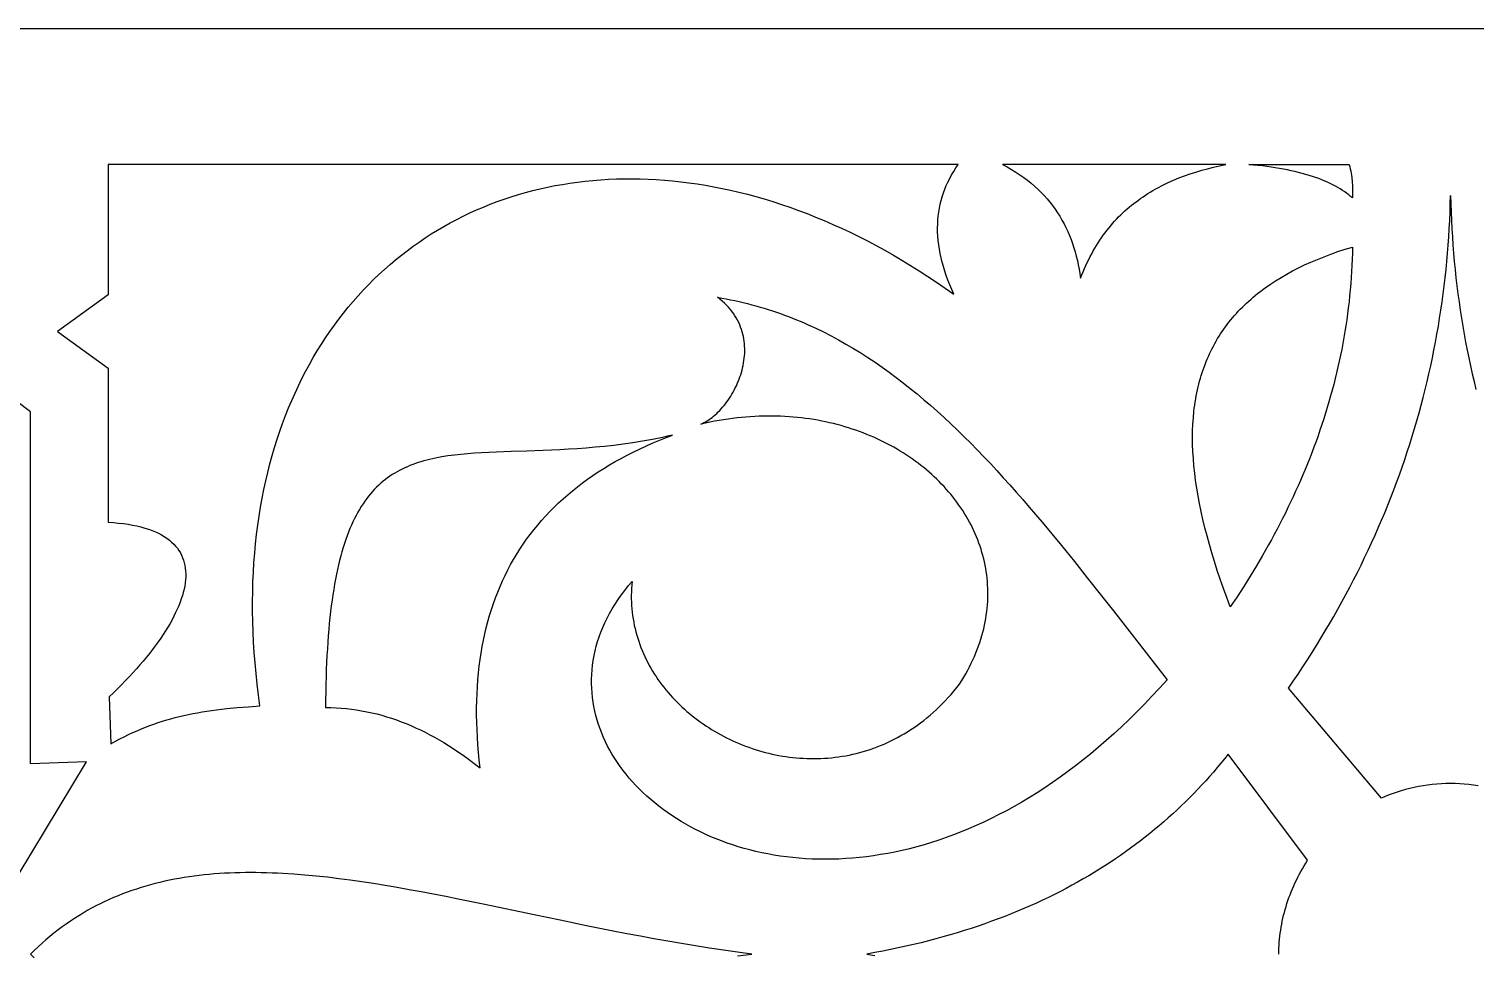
# Model space of a CAD drawing. Extents: x -186 to 189, y -31 to 29.
# Drawn here: x 2.01 to 48.89, y -1.28 to 28.72 of the extents above; entities that cross this region are included whole.
import ezdxf

# ---------------------------------------------------------------- set-up
doc = ezdxf.new("R2010")
doc.units = 0
doc.header["$MEASUREMENT"] = 0
doc.layers.add('LAYER_1', color=18, linetype='CONTINUOUS')

msp = doc.modelspace()

# ---------------------------------------------------------------- linework, layer by layer
at = {"layer": 'LAYER_1'}
for points in [[(-186.282, -31.278), (188.718, -31.278), (188.718, 28.722), (-186.282, 28.722)], [(2.934, 18.91), (4.581, 17.719), (4.581, 13.41), (4.581, 12.727), (4.752, 12.715), (4.916, 12.7), (5.074, 12.682), (5.225, 12.66), (5.371, 12.634), (5.51, 12.606), (5.642, 12.574), (5.769, 12.538), (5.889, 12.5), (6.004, 12.458), (6.112, 12.413), (6.214, 12.366), (6.311, 12.315), (6.401, 12.261), (6.486, 12.204), (6.565, 12.145), (6.638, 12.083), (6.706, 12.018), (6.768, 11.95), (6.824, 11.88), (6.875, 11.808), (6.921, 11.733), (6.961, 11.655), (6.996, 11.575), (7.025, 11.493), (7.049, 11.408), (7.069, 11.321), (7.082, 11.233), (7.091, 11.142), (7.095, 11.049), (7.094, 10.954), (7.088, 10.857), (7.077, 10.758), (7.062, 10.657), (7.041, 10.555), (7.016, 10.451), (6.986, 10.345), (6.952, 10.238), (6.913, 10.129), (6.87, 10.018), (6.822, 9.907), (6.769, 9.794), (6.713, 9.679), (6.652, 9.563), (6.587, 9.446), (6.518, 9.328), (6.444, 9.209), (6.367, 9.089), (6.285, 8.968), (6.2, 8.845), (6.11, 8.722), (6.017, 8.599), (5.92, 8.474), (5.819, 8.349), (5.715, 8.223), (5.606, 8.096), (5.495, 7.969), (5.379, 7.841), (5.26, 7.713), (5.138, 7.585), (5.013, 7.456), (4.884, 7.327), (4.751, 7.198), (4.616, 7.069), (4.668, 5.545), (4.814, 5.623), (4.958, 5.698), (5.1, 5.769), (5.241, 5.837), (5.381, 5.902), (5.519, 5.963), (5.657, 6.022), (5.794, 6.078), (5.931, 6.13), (6.067, 6.18), (6.204, 6.228), (6.341, 6.272), (6.479, 6.315), (6.617, 6.355), (6.757, 6.392), (6.897, 6.428), (7.039, 6.461), (7.183, 6.492), (7.329, 6.521), (7.477, 6.549), (7.627, 6.575), (7.78, 6.599), (7.936, 6.622), (8.095, 6.643), (8.257, 6.662), (8.423, 6.681), (8.765, 6.715), (9.125, 6.744), (9.503, 6.771), (9.455, 7.123), (9.413, 7.472), (9.376, 7.819), (9.344, 8.162), (9.317, 8.502), (9.296, 8.839), (9.28, 9.172), (9.269, 9.503), (9.263, 9.83), (9.262, 10.154), (9.266, 10.475), (9.275, 10.793), (9.289, 11.107), (9.308, 11.418), (9.332, 11.726), (9.36, 12.03), (9.394, 12.331), (9.431, 12.629), (9.474, 12.923), (9.521, 13.214), (9.573, 13.502), (9.629, 13.786), (9.689, 14.066), (9.754, 14.343), (9.824, 14.616), (9.898, 14.886), (9.976, 15.153), (10.058, 15.415), (10.144, 15.674), (10.235, 15.93), (10.33, 16.182), (10.428, 16.43), (10.531, 16.675), (10.638, 16.915), (10.748, 17.152), (10.863, 17.386), (10.981, 17.615), (11.104, 17.841), (11.229, 18.063), (11.359, 18.281), (11.492, 18.496), (11.629, 18.706), (11.77, 18.913), (11.914, 19.115), (12.061, 19.314), (12.212, 19.509), (12.366, 19.7), (12.524, 19.887), (12.685, 20.069), (12.849, 20.248), (13.016, 20.423), (13.187, 20.594), (13.36, 20.76), (13.537, 20.923), (13.717, 21.081), (13.899, 21.235), (14.085, 21.385), (14.274, 21.531), (14.465, 21.673), (14.659, 21.81), (14.856, 21.943), (15.056, 22.072), (15.258, 22.197), (15.463, 22.317), (15.671, 22.433), (15.881, 22.545), (16.093, 22.652), (16.308, 22.755), (16.526, 22.853), (16.746, 22.947), (16.968, 23.037), (17.192, 23.122), (17.419, 23.202), (17.647, 23.278), (17.878, 23.35), (18.111, 23.417), (18.346, 23.479), (18.583, 23.537), (18.822, 23.59), (19.063, 23.639), (19.306, 23.682), (19.551, 23.722), (19.797, 23.756), (20.045, 23.786), (20.295, 23.811), (20.546, 23.831), (20.799, 23.847), (21.054, 23.857), (21.31, 23.863), (21.567, 23.864), (21.826, 23.861), (22.087, 23.852), (22.348, 23.838), (22.611, 23.82), (22.875, 23.796), (23.141, 23.768), (23.407, 23.735), (23.675, 23.696), (23.943, 23.653), (24.213, 23.604), (24.484, 23.551), (24.755, 23.492), (25.028, 23.428), (25.301, 23.36), (25.575, 23.286), (25.85, 23.207), (26.126, 23.122), (26.402, 23.033), (26.679, 22.938), (26.956, 22.838), (27.234, 22.733), (27.512, 22.622), (27.791, 22.506), (28.07, 22.385), (28.35, 22.259), (28.63, 22.127), (28.91, 21.99), (29.19, 21.847), (29.47, 21.699), (29.751, 21.545), (30.032, 21.386), (30.312, 21.222), (30.593, 21.052), (30.874, 20.876), (31.154, 20.695), (31.435, 20.509), (31.715, 20.316), (31.995, 20.119), (31.926, 20.271), (31.862, 20.423), (31.803, 20.573), (31.748, 20.722), (31.699, 20.869), (31.654, 21.015), (31.614, 21.159), (31.579, 21.302), (31.549, 21.444), (31.524, 21.584), (31.503, 21.723), (31.487, 21.86), (31.475, 21.996), (31.468, 22.131), (31.466, 22.264), (31.469, 22.396), (31.476, 22.526), (31.488, 22.655), (31.505, 22.783), (31.526, 22.91), (31.552, 23.035), (31.582, 23.158), (31.617, 23.281), (31.657, 23.402), (31.701, 23.522), (31.749, 23.64), (31.802, 23.757), (31.86, 23.873), (31.922, 23.987), (31.988, 24.1), (32.059, 24.212), (32.135, 24.323), (4.581, 24.323), (4.581, 20.101)], [(40.807, 24.323), (33.572, 24.323), (33.72, 24.245), (33.862, 24.164), (33.999, 24.081), (34.132, 23.994), (34.259, 23.906), (34.382, 23.814), (34.499, 23.72), (34.612, 23.623), (34.72, 23.524), (34.824, 23.422), (34.923, 23.318), (35.018, 23.212), (35.109, 23.103), (35.195, 22.992), (35.277, 22.878), (35.355, 22.763), (35.428, 22.645), (35.498, 22.525), (35.564, 22.403), (35.626, 22.278), (35.685, 22.152), (35.74, 22.024), (35.791, 21.894), (35.839, 21.762), (35.883, 21.628), (35.924, 21.492), (35.962, 21.355), (35.996, 21.215), (36.027, 21.074), (36.056, 20.932), (36.081, 20.788), (36.103, 20.642), (36.144, 20.747), (36.185, 20.85), (36.228, 20.952), (36.272, 21.051), (36.318, 21.149), (36.364, 21.245), (36.412, 21.34), (36.461, 21.432), (36.512, 21.523), (36.563, 21.612), (36.616, 21.7), (36.669, 21.786), (36.724, 21.87), (36.78, 21.952), (36.838, 22.033), (36.896, 22.112), (36.955, 22.19), (37.016, 22.266), (37.078, 22.341), (37.14, 22.414), (37.204, 22.485), (37.269, 22.555), (37.335, 22.624), (37.402, 22.691), (37.47, 22.756), (37.539, 22.82), (37.609, 22.883), (37.68, 22.944), (37.752, 23.003), (37.824, 23.062), (37.898, 23.119), (37.973, 23.174), (38.049, 23.229), (38.126, 23.281), (38.203, 23.333), (38.282, 23.383), (38.361, 23.432), (38.442, 23.48), (38.523, 23.526), (38.605, 23.572), (38.771, 23.658), (38.941, 23.74), (39.115, 23.818), (39.291, 23.89), (39.471, 23.959), (39.653, 24.022), (39.839, 24.082), (40.027, 24.138), (40.218, 24.19), (40.412, 24.238), (40.608, 24.282)], [(44.91, 23.239), (44.853, 23.29), (44.793, 23.341), (44.729, 23.39), (44.663, 23.439), (44.593, 23.487), (44.52, 23.533), (44.443, 23.579), (44.364, 23.623), (44.281, 23.667), (44.195, 23.709), (44.106, 23.75), (44.014, 23.79), (43.919, 23.829), (43.821, 23.867), (43.72, 23.903), (43.616, 23.938), (43.509, 23.972), (43.398, 24.005), (43.285, 24.037), (43.169, 24.067), (43.05, 24.096), (42.928, 24.124), (42.803, 24.15), (42.675, 24.175), (42.545, 24.198), (42.411, 24.22), (42.275, 24.241), (42.136, 24.26), (41.994, 24.278), (41.849, 24.295), (41.701, 24.309), (41.551, 24.323), (44.809, 24.323), (44.827, 24.253), (44.843, 24.183), (44.858, 24.114), (44.871, 24.044), (44.882, 23.975), (44.892, 23.906), (44.907, 23.768), (44.916, 23.632), (44.919, 23.499), (44.917, 23.367)], [(40.955, 9.983), (40.841, 10.284), (40.733, 10.581), (40.63, 10.875), (40.533, 11.164), (40.441, 11.449), (40.355, 11.729), (40.275, 12.006), (40.2, 12.279), (40.13, 12.548), (40.066, 12.813), (40.008, 13.074), (39.955, 13.331), (39.908, 13.584), (39.866, 13.833), (39.83, 14.078), (39.8, 14.32), (39.775, 14.557), (39.756, 14.791), (39.742, 15.021), (39.734, 15.247), (39.731, 15.469), (39.734, 15.687), (39.743, 15.902), (39.757, 16.113), (39.776, 16.32), (39.788, 16.422), (39.802, 16.523), (39.816, 16.623), (39.833, 16.723), (39.85, 16.821), (39.869, 16.919), (39.889, 17.015), (39.911, 17.111), (39.934, 17.206), (39.959, 17.3), (39.985, 17.393), (40.012, 17.485), (40.041, 17.576), (40.071, 17.666), (40.102, 17.756), (40.135, 17.844), (40.169, 17.932), (40.205, 18.018), (40.242, 18.104), (40.281, 18.189), (40.321, 18.273), (40.362, 18.356), (40.405, 18.438), (40.449, 18.519), (40.494, 18.6), (40.541, 18.679), (40.59, 18.758), (40.639, 18.836), (40.69, 18.912), (40.743, 18.989), (40.797, 19.064), (40.852, 19.138), (40.909, 19.211), (40.967, 19.284), (41.026, 19.356), (41.087, 19.426), (41.15, 19.496), (41.213, 19.565), (41.278, 19.634), (41.345, 19.701), (41.413, 19.768), (41.482, 19.833), (41.553, 19.898), (41.625, 19.962), (41.699, 20.025), (41.774, 20.088), (41.85, 20.149), (41.928, 20.21), (42.007, 20.27), (42.087, 20.329), (42.253, 20.444), (42.424, 20.556), (42.6, 20.665), (42.783, 20.771), (42.97, 20.873), (43.164, 20.972), (43.363, 21.068), (43.568, 21.16), (43.778, 21.25), (43.994, 21.336), (44.215, 21.419), (44.443, 21.499), (44.676, 21.575), (44.914, 21.649), (44.91, 21.45), (44.904, 21.252), (44.896, 21.053), (44.885, 20.856), (44.873, 20.659), (44.858, 20.462), (44.842, 20.266), (44.823, 20.07), (44.802, 19.875), (44.779, 19.68), (44.755, 19.486), (44.728, 19.292), (44.699, 19.099), (44.669, 18.906), (44.636, 18.714), (44.601, 18.522), (44.565, 18.331), (44.527, 18.14), (44.486, 17.95), (44.444, 17.761), (44.4, 17.572), (44.354, 17.383), (44.307, 17.195), (44.257, 17.007), (44.206, 16.82), (44.153, 16.634), (44.098, 16.448), (44.041, 16.263), (43.983, 16.078), (43.923, 15.894), (43.861, 15.71), (43.797, 15.527), (43.732, 15.345), (43.665, 15.163), (43.597, 14.981), (43.527, 14.8), (43.455, 14.62), (43.382, 14.44), (43.307, 14.261), (43.23, 14.083), (43.152, 13.905), (43.072, 13.728), (42.991, 13.551), (42.908, 13.375), (42.824, 13.199), (42.738, 13.024), (42.651, 12.85), (42.562, 12.676), (42.472, 12.503), (42.38, 12.331), (42.287, 12.159), (42.193, 11.988), (42.097, 11.817), (42, 11.647), (41.801, 11.309), (41.598, 10.974), (41.389, 10.641), (41.174, 10.311)], [(23.789, 15.904), (23.842, 15.927), (23.894, 15.954), (23.947, 15.983), (23.999, 16.015), (24.051, 16.049), (24.103, 16.085), (24.154, 16.124), (24.205, 16.165), (24.256, 16.209), (24.306, 16.254), (24.355, 16.302), (24.404, 16.351), (24.452, 16.403), (24.499, 16.456), (24.545, 16.511), (24.59, 16.568), (24.635, 16.627), (24.678, 16.687), (24.72, 16.749), (24.76, 16.812), (24.8, 16.876), (24.838, 16.942), (24.874, 17.009), (24.91, 17.078), (24.943, 17.147), (24.975, 17.218), (25.005, 17.289), (25.034, 17.362), (25.061, 17.435), (25.086, 17.509), (25.108, 17.584), (25.129, 17.66), (25.148, 17.736), (25.165, 17.812), (25.179, 17.889), (25.191, 17.967), (25.201, 18.045), (25.208, 18.123), (25.213, 18.201), (25.215, 18.279), (25.215, 18.358), (25.212, 18.436), (25.206, 18.514), (25.198, 18.593), (25.186, 18.671), (25.172, 18.748), (25.154, 18.825), (25.134, 18.902), (25.11, 18.979), (25.083, 19.055), (25.053, 19.13), (25.019, 19.204), (24.982, 19.278), (24.942, 19.351), (24.898, 19.423), (24.851, 19.494), (24.799, 19.564), (24.744, 19.633), (24.685, 19.701), (24.623, 19.767), (24.556, 19.833), (24.486, 19.897), (24.411, 19.959), (24.332, 20.02), (24.473, 19.995), (24.614, 19.969), (24.754, 19.941), (24.893, 19.912), (25.031, 19.881), (25.169, 19.848), (25.306, 19.814), (25.441, 19.779), (25.577, 19.742), (25.711, 19.704), (25.845, 19.664), (25.978, 19.622), (26.11, 19.579), (26.241, 19.535), (26.372, 19.49), (26.502, 19.442), (26.632, 19.394), (26.761, 19.344), (26.889, 19.293), (27.016, 19.24), (27.143, 19.186), (27.269, 19.13), (27.519, 19.015), (27.767, 18.895), (28.013, 18.77), (28.256, 18.639), (28.497, 18.503), (28.736, 18.363), (28.973, 18.217), (29.208, 18.067), (29.44, 17.912), (29.671, 17.752), (29.901, 17.587), (30.128, 17.418), (30.354, 17.245), (30.578, 17.067), (30.801, 16.885), (31.023, 16.699), (31.243, 16.509), (31.462, 16.315), (31.679, 16.117), (31.896, 15.914), (32.112, 15.709), (32.326, 15.499), (32.54, 15.286), (32.753, 15.069), (32.965, 14.849), (33.176, 14.626), (33.387, 14.399), (33.597, 14.169), (33.807, 13.936), (34.017, 13.7), (34.226, 13.461), (34.435, 13.219), (34.644, 12.974), (34.853, 12.727), (35.062, 12.477), (35.48, 11.969), (35.899, 11.452), (36.319, 10.926), (36.741, 10.391), (37.166, 9.849), (38.906, 7.618), (38.66, 7.346), (38.414, 7.08), (38.168, 6.823), (37.921, 6.572), (37.673, 6.329), (37.425, 6.093), (37.177, 5.864), (36.929, 5.643), (36.68, 5.428), (36.431, 5.22), (36.182, 5.019), (35.933, 4.825), (35.684, 4.638), (35.435, 4.457), (35.186, 4.283), (34.937, 4.115), (34.689, 3.954), (34.441, 3.799), (34.193, 3.651), (33.945, 3.508), (33.698, 3.372), (33.452, 3.243), (33.206, 3.119), (32.961, 3.001), (32.716, 2.889), (32.472, 2.783), (32.229, 2.683), (31.986, 2.589), (31.745, 2.5), (31.504, 2.417), (31.265, 2.339), (31.026, 2.267), (30.789, 2.201), (30.553, 2.139), (30.318, 2.083), (30.084, 2.032), (29.852, 1.987), (29.621, 1.946), (29.392, 1.911), (29.164, 1.88), (28.937, 1.854), (28.713, 1.833), (28.49, 1.817), (28.268, 1.805), (28.049, 1.799), (27.831, 1.796), (27.615, 1.798), (27.401, 1.805), (27.189, 1.816), (26.98, 1.831), (26.772, 1.85), (26.566, 1.874), (26.363, 1.902), (26.162, 1.933), (25.964, 1.969), (25.767, 2.009), (25.573, 2.052), (25.382, 2.099), (25.194, 2.15), (25.007, 2.205), (24.824, 2.263), (24.643, 2.324), (24.466, 2.389), (24.29, 2.457), (24.118, 2.529), (23.949, 2.604), (23.783, 2.682), (23.62, 2.763), (23.46, 2.847), (23.303, 2.934), (23.15, 3.024), (22.999, 3.117), (22.853, 3.213), (22.709, 3.311), (22.569, 3.412), (22.433, 3.516), (22.3, 3.622), (22.17, 3.73), (22.045, 3.841), (21.923, 3.954), (21.805, 4.07), (21.69, 4.187), (21.58, 4.307), (21.474, 4.429), (21.371, 4.552), (21.273, 4.678), (21.179, 4.805), (21.089, 4.935), (21.003, 5.066), (20.922, 5.198), (20.845, 5.332), (20.772, 5.468), (20.704, 5.605), (20.64, 5.744), (20.581, 5.884), (20.527, 6.025), (20.477, 6.167), (20.432, 6.311), (20.392, 6.455), (20.356, 6.6), (20.326, 6.747), (20.3, 6.894), (20.28, 7.042), (20.265, 7.191), (20.254, 7.34), (20.249, 7.49), (20.249, 7.641), (20.255, 7.792), (20.266, 7.943), (20.282, 8.095), (20.304, 8.247), (20.331, 8.399), (20.364, 8.551), (20.402, 8.704), (20.446, 8.856), (20.496, 9.008), (20.552, 9.16), (20.614, 9.312), (20.681, 9.464), (20.755, 9.615), (20.834, 9.766), (20.92, 9.917), (21.011, 10.067), (21.109, 10.216), (21.214, 10.365), (21.324, 10.513), (21.441, 10.66), (21.564, 10.806), (21.553, 10.693), (21.546, 10.58), (21.54, 10.468), (21.538, 10.356), (21.539, 10.245), (21.542, 10.134), (21.547, 10.024), (21.556, 9.915), (21.567, 9.807), (21.58, 9.699), (21.597, 9.592), (21.615, 9.485), (21.636, 9.38), (21.66, 9.275), (21.686, 9.171), (21.714, 9.068), (21.745, 8.965), (21.778, 8.864), (21.813, 8.763), (21.851, 8.663), (21.89, 8.565), (21.932, 8.467), (21.977, 8.37), (22.023, 8.274), (22.071, 8.179), (22.121, 8.085), (22.174, 7.992), (22.228, 7.9), (22.284, 7.81), (22.343, 7.72), (22.403, 7.631), (22.465, 7.544), (22.529, 7.458), (22.594, 7.373), (22.662, 7.289), (22.731, 7.206), (22.802, 7.125), (22.874, 7.045), (22.948, 6.966), (23.024, 6.888), (23.101, 6.812), (23.18, 6.737), (23.261, 6.663), (23.342, 6.591), (23.426, 6.52), (23.51, 6.451), (23.597, 6.383), (23.684, 6.317), (23.773, 6.252), (23.863, 6.188), (23.954, 6.126), (24.046, 6.066), (24.14, 6.007), (24.235, 5.949), (24.331, 5.894), (24.428, 5.839), (24.526, 5.787), (24.625, 5.736), (24.725, 5.687), (24.826, 5.64), (24.928, 5.594), (25.031, 5.55), (25.135, 5.508), (25.239, 5.467), (25.345, 5.428), (25.451, 5.391), (25.558, 5.356), (25.665, 5.323), (25.773, 5.292), (25.882, 5.263), (25.992, 5.235), (26.102, 5.209), (26.212, 5.186), (26.323, 5.164), (26.435, 5.145), (26.547, 5.127), (26.659, 5.111), (26.772, 5.098), (26.885, 5.086), (26.999, 5.077), (27.112, 5.07), (27.226, 5.065), (27.34, 5.062), (27.455, 5.061), (27.569, 5.062), (27.684, 5.066), (27.799, 5.072), (27.913, 5.08), (28.028, 5.09), (28.143, 5.103), (28.258, 5.118), (28.372, 5.135), (28.487, 5.155), (28.602, 5.177), (28.716, 5.201), (28.83, 5.228), (28.944, 5.257), (29.057, 5.289), (29.17, 5.323), (29.283, 5.36), (29.396, 5.399), (29.508, 5.44), (29.62, 5.485), (29.731, 5.531), (29.842, 5.581), (29.952, 5.633), (30.062, 5.688), (30.171, 5.745), (30.279, 5.805), (30.387, 5.867), (30.494, 5.933), (30.601, 6.001), (30.707, 6.072), (30.811, 6.145), (30.915, 6.222), (31.019, 6.301), (31.121, 6.383), (31.222, 6.468), (31.323, 6.556), (31.422, 6.646), (31.521, 6.74), (31.618, 6.837), (31.715, 6.936), (31.81, 7.038), (31.904, 7.144), (31.997, 7.252), (32.089, 7.364), (32.179, 7.478), (32.25, 7.59), (32.317, 7.702), (32.382, 7.814), (32.444, 7.926), (32.502, 8.039), (32.558, 8.151), (32.611, 8.263), (32.661, 8.375), (32.708, 8.488), (32.753, 8.6), (32.794, 8.712), (32.833, 8.824), (32.869, 8.936), (32.903, 9.048), (32.933, 9.16), (32.961, 9.271), (32.987, 9.383), (33.009, 9.494), (33.029, 9.605), (33.046, 9.716), (33.061, 9.826), (33.073, 9.936), (33.083, 10.046), (33.09, 10.156), (33.095, 10.265), (33.097, 10.374), (33.096, 10.482), (33.094, 10.591), (33.088, 10.698), (33.08, 10.805), (33.07, 10.912), (33.058, 11.018), (33.043, 11.124), (33.026, 11.229), (33.006, 11.334), (32.984, 11.438), (32.96, 11.542), (32.934, 11.645), (32.905, 11.747), (32.875, 11.849), (32.842, 11.95), (32.806, 12.05), (32.769, 12.15), (32.729, 12.248), (32.688, 12.347), (32.644, 12.444), (32.598, 12.541), (32.55, 12.636), (32.5, 12.731), (32.448, 12.825), (32.395, 12.919), (32.339, 13.011), (32.281, 13.102), (32.221, 13.193), (32.159, 13.283), (32.095, 13.371), (32.03, 13.459), (31.962, 13.545), (31.893, 13.631), (31.822, 13.715), (31.749, 13.799), (31.674, 13.881), (31.598, 13.963), (31.52, 14.043), (31.44, 14.122), (31.358, 14.2), (31.275, 14.276), (31.19, 14.352), (31.103, 14.426), (31.015, 14.499), (30.925, 14.57), (30.834, 14.641), (30.741, 14.71), (30.646, 14.778), (30.55, 14.844), (30.452, 14.909), (30.353, 14.973), (30.253, 15.035), (30.151, 15.096), (30.047, 15.155), (29.942, 15.213), (29.836, 15.269), (29.729, 15.324), (29.62, 15.378), (29.509, 15.43), (29.398, 15.48), (29.285, 15.528), (29.171, 15.575), (29.055, 15.621), (28.939, 15.665), (28.821, 15.707), (28.702, 15.747), (28.581, 15.786), (28.46, 15.823), (28.338, 15.858), (28.214, 15.891), (28.089, 15.923), (27.963, 15.953), (27.837, 15.981), (27.709, 16.007), (27.58, 16.031), (27.45, 16.053), (27.319, 16.074), (27.187, 16.092), (27.054, 16.109), (26.921, 16.123), (26.786, 16.136), (26.651, 16.146), (26.515, 16.155), (26.377, 16.161), (26.239, 16.166), (26.101, 16.168), (25.961, 16.168), (25.821, 16.166), (25.68, 16.162), (25.538, 16.156), (25.396, 16.148), (25.253, 16.137), (25.109, 16.124), (24.965, 16.109), (24.82, 16.091), (24.674, 16.072), (24.528, 16.049), (24.381, 16.025), (24.234, 15.998), (24.086, 15.969), (23.938, 15.938)], [(0.378, 16.309), (0.378, 4.888), (-1.444, 4.958), (1.218, 0.544), (3.881, 4.958), (2.059, 4.888), (2.059, 16.309), (1.218, 16.939)], [(16.638, 4.759), (16.61, 5.011), (16.586, 5.262), (16.566, 5.509), (16.55, 5.754), (16.538, 5.996), (16.53, 6.236), (16.526, 6.472), (16.526, 6.706), (16.53, 6.938), (16.538, 7.167), (16.55, 7.393), (16.566, 7.616), (16.586, 7.837), (16.61, 8.054), (16.638, 8.27), (16.67, 8.482), (16.706, 8.692), (16.746, 8.9), (16.79, 9.104), (16.838, 9.306), (16.89, 9.505), (16.946, 9.702), (17.006, 9.896), (17.07, 10.087), (17.137, 10.275), (17.209, 10.461), (17.285, 10.644), (17.365, 10.825), (17.449, 11.003), (17.536, 11.178), (17.628, 11.35), (17.724, 11.52), (17.823, 11.687), (17.927, 11.852), (18.034, 12.013), (18.146, 12.173), (18.261, 12.329), (18.381, 12.483), (18.504, 12.634), (18.631, 12.782), (18.763, 12.928), (18.898, 13.071), (19.037, 13.212), (19.181, 13.35), (19.328, 13.485), (19.479, 13.617), (19.634, 13.747), (19.793, 13.875), (19.956, 13.999), (20.123, 14.121), (20.294, 14.24), (20.468, 14.357), (20.647, 14.471), (20.83, 14.582), (21.016, 14.691), (21.207, 14.797), (21.402, 14.9), (21.6, 15.001), (21.802, 15.099), (22.009, 15.194), (22.219, 15.287), (22.433, 15.377), (22.651, 15.464), (22.874, 15.549), (22.709, 15.512), (22.545, 15.477), (22.383, 15.443), (22.222, 15.412), (21.902, 15.354), (21.587, 15.303), (21.276, 15.258), (20.97, 15.218), (20.668, 15.184), (20.37, 15.155), (20.077, 15.129), (19.788, 15.108), (19.504, 15.09), (19.224, 15.075), (18.949, 15.062), (18.679, 15.051), (18.152, 15.033), (17.644, 15.017), (17.155, 15), (16.917, 14.99), (16.685, 14.978), (16.457, 14.964), (16.234, 14.947), (16.016, 14.927), (15.803, 14.903), (15.595, 14.875), (15.392, 14.842), (15.292, 14.824), (15.194, 14.805), (15.097, 14.784), (15.001, 14.762), (14.906, 14.738), (14.813, 14.713), (14.721, 14.686), (14.63, 14.658), (14.54, 14.628), (14.452, 14.596), (14.365, 14.562), (14.279, 14.526), (14.195, 14.488), (14.112, 14.449), (14.03, 14.407), (13.949, 14.363), (13.87, 14.317), (13.792, 14.269), (13.716, 14.218), (13.641, 14.165), (13.567, 14.11), (13.494, 14.052), (13.423, 13.991), (13.353, 13.929), (13.284, 13.863), (13.217, 13.795), (13.151, 13.723), (13.087, 13.65), (13.023, 13.573), (12.961, 13.493), (12.901, 13.41), (12.842, 13.324), (12.784, 13.235), (12.728, 13.143), (12.672, 13.048), (12.619, 12.949), (12.566, 12.848), (12.516, 12.742), (12.466, 12.633), (12.418, 12.521), (12.371, 12.405), (12.326, 12.286), (12.282, 12.162), (12.239, 12.035), (12.198, 11.905), (12.158, 11.77), (12.12, 11.631), (12.083, 11.489), (12.047, 11.342), (12.013, 11.191), (11.98, 11.036), (11.949, 10.877), (11.919, 10.714), (11.891, 10.546), (11.864, 10.374), (11.838, 10.198), (11.814, 10.017), (11.791, 9.831), (11.77, 9.641), (11.75, 9.446), (11.732, 9.246), (11.715, 9.042), (11.7, 8.832), (11.686, 8.618), (11.673, 8.399), (11.662, 8.175), (11.653, 7.945), (11.645, 7.711), (11.638, 7.471), (11.633, 7.226), (11.63, 6.976), (11.628, 6.721), (11.798, 6.718), (11.967, 6.711), (12.135, 6.699), (12.302, 6.684), (12.468, 6.665), (12.634, 6.641), (12.798, 6.614), (12.962, 6.582), (13.124, 6.547), (13.286, 6.508), (13.447, 6.465), (13.607, 6.419), (13.766, 6.368), (13.924, 6.314), (14.081, 6.256), (14.238, 6.195), (14.393, 6.13), (14.548, 6.062), (14.703, 5.99), (14.856, 5.914), (15.008, 5.836), (15.16, 5.754), (15.311, 5.668), (15.461, 5.58), (15.611, 5.488), (15.76, 5.393), (15.908, 5.295), (16.055, 5.194), (16.202, 5.089), (16.348, 4.982), (16.493, 4.872)]]:
    msp.add_lwpolyline(points, close=True, dxfattribs=at)
for points in [[(48.983, 4.178), (48.836, 4.2), (48.688, 4.219), (48.539, 4.234), (48.39, 4.246), (48.241, 4.253), (48.093, 4.257), (47.945, 4.253), (47.796, 4.246), (47.647, 4.234), (47.499, 4.219), (47.351, 4.2), (47.204, 4.178), (47.058, 4.152), (46.913, 4.123), (46.771, 4.091), (46.631, 4.056), (46.494, 4.017), (46.359, 3.976), (46.228, 3.931), (46.101, 3.884), (45.978, 3.834), (45.859, 3.782), (42.838, 7.34), (42.996, 7.57), (43.151, 7.801), (43.304, 8.032), (43.455, 8.264), (43.603, 8.497), (43.749, 8.73), (43.892, 8.964), (44.033, 9.199), (44.171, 9.434), (44.307, 9.67), (44.441, 9.906), (44.572, 10.143), (44.701, 10.381), (44.828, 10.619), (44.952, 10.858), (45.073, 11.097), (45.192, 11.337), (45.309, 11.578), (45.423, 11.819), (45.535, 12.061), (45.645, 12.304), (45.752, 12.547), (45.857, 12.791), (45.959, 13.035), (46.059, 13.28), (46.157, 13.526), (46.252, 13.772), (46.345, 14.019), (46.435, 14.266), (46.523, 14.514), (46.609, 14.763), (46.692, 15.012), (46.773, 15.262), (46.851, 15.513), (46.927, 15.764), (47.001, 16.016), (47.072, 16.268), (47.141, 16.521), (47.207, 16.775), (47.271, 17.029), (47.333, 17.284), (47.392, 17.54), (47.449, 17.796), (47.503, 18.053), (47.556, 18.31), (47.605, 18.568), (47.653, 18.826), (47.698, 19.086), (47.74, 19.345), (47.78, 19.606), (47.818, 19.867), (47.854, 20.128), (47.887, 20.391), (47.917, 20.653), (47.946, 20.917), (47.971, 21.181), (47.995, 21.446), (48.016, 21.711), (48.035, 21.977), (48.051, 22.243), (48.065, 22.511), (48.077, 22.778), (48.086, 23.047), (48.093, 23.316), (48.1, 23.047), (48.109, 22.778), (48.121, 22.511), (48.135, 22.243), (48.152, 21.977), (48.17, 21.711), (48.191, 21.446), (48.215, 21.181), (48.241, 20.917), (48.269, 20.653), (48.3, 20.391), (48.333, 20.128), (48.368, 19.867), (48.406, 19.606), (48.446, 19.345), (48.489, 19.086), (48.534, 18.826), (48.581, 18.568), (48.631, 18.31), (48.683, 18.053), (48.738, 17.796), (48.794, 17.54), (48.854, 17.284), (48.915, 17.029)], [(42.529, -1.278), (42.53, -1.181), (42.532, -1.084), (42.537, -0.987), (42.543, -0.89), (42.551, -0.793), (42.561, -0.696), (42.573, -0.6), (42.587, -0.503), (42.602, -0.406), (42.619, -0.31), (42.638, -0.213), (42.659, -0.117), (42.682, -0.021), (42.706, 0.075), (42.733, 0.171), (42.761, 0.267), (42.791, 0.362), (42.822, 0.458), (42.856, 0.553), (42.891, 0.648), (42.928, 0.742), (42.967, 0.837), (43.008, 0.931), (43.051, 1.025), (43.095, 1.119), (43.141, 1.212), (43.189, 1.305), (43.239, 1.398), (43.291, 1.491), (43.344, 1.583), (43.4, 1.675), (43.457, 1.766), (40.885, 5.203), (40.769, 5.057), (40.651, 4.913), (40.531, 4.769), (40.409, 4.626), (40.285, 4.485), (40.16, 4.345), (40.032, 4.206), (39.903, 4.068), (39.772, 3.932), (39.639, 3.796), (39.503, 3.662), (39.366, 3.529), (39.227, 3.397), (39.086, 3.267), (38.942, 3.138), (38.797, 3.01), (38.65, 2.884), (38.501, 2.759), (38.349, 2.635), (38.196, 2.513), (38.04, 2.392), (37.882, 2.272), (37.723, 2.154), (37.561, 2.037), (37.396, 1.922), (37.23, 1.808), (37.062, 1.696), (36.891, 1.585), (36.718, 1.475), (36.543, 1.368), (36.366, 1.261), (36.186, 1.157), (36.004, 1.054), (35.82, 0.952), (35.634, 0.852), (35.445, 0.754), (35.254, 0.657), (35.061, 0.562), (34.865, 0.469), (34.667, 0.377), (34.467, 0.287), (34.264, 0.199), (34.059, 0.112), (33.852, 0.027), (33.642, -0.056), (33.429, -0.137), (33.214, -0.216), (32.997, -0.294), (32.777, -0.37), (32.555, -0.444), (32.33, -0.516), (32.103, -0.586), (31.873, -0.655), (31.641, -0.721), (31.406, -0.786), (31.169, -0.848), (30.929, -0.909), (30.686, -0.968), (30.441, -1.025), (30.193, -1.079), (29.942, -1.132), (29.689, -1.183), (29.434, -1.232), (29.175, -1.278), (29.434, -1.325)], [(24.98, -1.339), (25.44, -1.278), (24.98, -1.217), (24.523, -1.152), (24.068, -1.084), (23.616, -1.012), (23.166, -0.938), (22.719, -0.861), (22.274, -0.781), (21.832, -0.7), (21.392, -0.617), (20.955, -0.532), (20.088, -0.359), (19.233, -0.183), (18.388, -0.006), (16.732, 0.34), (15.922, 0.505), (15.522, 0.585), (15.124, 0.663), (14.729, 0.738), (14.338, 0.81), (13.949, 0.879), (13.564, 0.944), (13.182, 1.006), (12.803, 1.064), (12.428, 1.117), (12.056, 1.166), (11.687, 1.211), (11.321, 1.25), (10.959, 1.284), (10.6, 1.312), (10.244, 1.335), (10.068, 1.344), (9.893, 1.351), (9.718, 1.357), (9.544, 1.361), (9.371, 1.364), (9.199, 1.365), (9.028, 1.364), (8.858, 1.361), (8.688, 1.356), (8.52, 1.35), (8.352, 1.342), (8.186, 1.331), (8.02, 1.319), (7.855, 1.305), (7.691, 1.289), (7.528, 1.271), (7.366, 1.251), (7.205, 1.228), (7.045, 1.204), (6.886, 1.177), (6.728, 1.148), (6.57, 1.117), (6.414, 1.083), (6.258, 1.047), (6.104, 1.009), (5.95, 0.969), (5.798, 0.926), (5.646, 0.88), (5.496, 0.832), (5.346, 0.782), (5.197, 0.729), (5.05, 0.673), (4.903, 0.615), (4.757, 0.554), (4.613, 0.49), (4.469, 0.424), (4.326, 0.355), (4.185, 0.283), (4.044, 0.208), (3.905, 0.13), (3.766, 0.05), (3.628, -0.034), (3.492, -0.12), (3.356, -0.21), (3.222, -0.303), (3.088, -0.398), (2.956, -0.497), (2.825, -0.599), (2.694, -0.704), (2.565, -0.812), (2.437, -0.924), (2.31, -1.039), (2.184, -1.157), (2.059, -1.278), (2.184, -1.4)]]:
    msp.add_lwpolyline(points, dxfattribs=at)

doc.saveas('drawing.dxf')
